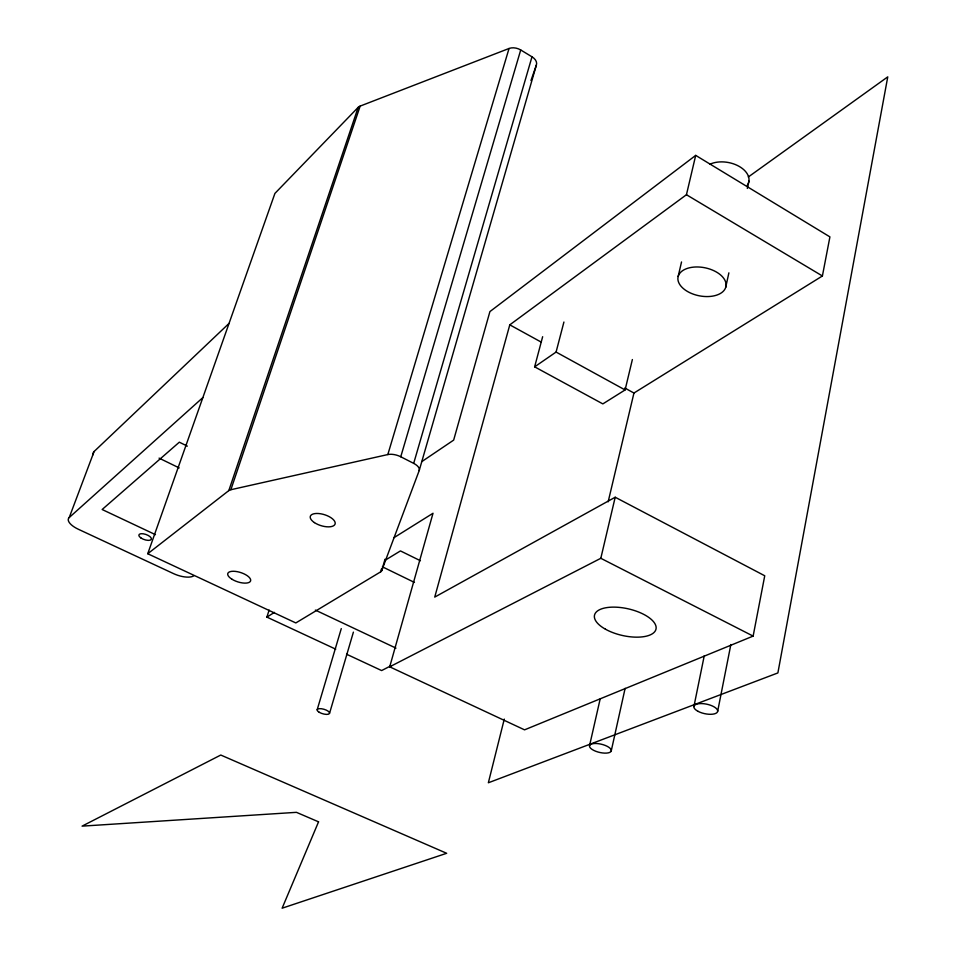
<?xml version="1.0" encoding="UTF-8"?>
<svg xmlns="http://www.w3.org/2000/svg" width="956" height="956" viewBox="0 0 956 956"><rect width="100%" height="100%" fill="white"/><g stroke="black" fill="none" stroke-linecap="round" stroke-linejoin="round"><path stroke-width="1.43" d="M394.003 537.654L433.02 513.264L389.701 666.822L524.557 729.846L753.137 636.098L764.74 575.775L615.198 497.24L434.741 597.094L509.787 324.849L686.444 194.725L695.705 155.386L829.916 236.885L822.399 275.973L633.947 393.036L608.159 501.816M717.645 711.395L730.862 644.523M693.913 706.544L704.237 655.828M725.7 287.398A24.414 14.304 11.2 0 0 693.841 267.094A24.414 14.304 11.2 0 0 686.396 290.815A24.414 14.304 11.2 0 0 725.7 287.398L728.878 272.842M747.329 188.44L748.93 181.126M611.219 751.034A11.173 4.206 13.3 0 0 596.197 743.493A11.173 4.206 13.3 0 0 593.76 750.388A11.173 4.206 13.3 0 0 611.219 751.034L625.128 688.32M589.553 745.62L600.141 699.051M678.163 276.439L681.532 261.956M389.701 666.822L600.81 558.292L615.198 497.24M542.65 336.703L534.643 366.841L602.842 403.898L625.093 389.94L632.37 359.54M504.278 719.103L488.349 782.785L777.885 672.928L887.765 76.862L748.297 176.991M534.643 366.841L556.081 352.059L563.92 322.029M419.206 470.555L536.388 65.044A10.349 6.895 16.6 0 0 531.99 56.81L520.721 49.975A10.373 6.919 17 0 0 509.046 48.481L360.161 106.092A9.751 6.047 20.1 0 0 358.165 107.371L274.922 193.411L147.75 553.727L295.822 622.942L380.584 571.891A10.444 4.493 16.4 0 0 381.707 570.648L419.206 470.555A11.591 5.545 16.3 0 0 413.685 463.373L400.755 456.765A11.627 5.569 16.5 0 0 387.825 454.554L230.862 489.723A10.839 4.792 18.5 0 0 228.819 490.595L147.75 553.727M380.584 571.891L381.42 569.035M381.707 570.648L385.041 559.212M413.685 463.373L531.99 56.81M329.545 713.331L353.397 632.131M400.755 456.765L520.721 49.975M317.177 709.734L341.28 628.618M387.825 454.554L509.046 48.481M335.735 649.172L266.891 617.11L269.126 610.071M228.819 490.595L358.165 107.371M230.862 489.723L360.161 106.092M530.962 80.531L536.388 65.044M193.841 575.763A16.121 6.477 18.6 0 1 173.634 573.66L78.368 529.265A16.527 6.668 19.9 0 1 69.226 517.531L94.106 451.507L229.046 323.403M69.226 517.531L202.851 397.6M695.705 155.386L489.914 311.596L453.658 440.107L421.644 461.724M266.891 617.11L274.444 612.39M385.149 560.252L400.445 550.919L420.413 560.73M390.896 665.794L381.623 670.562L346.538 654.203M155.47 534.667L102.149 509.512L179.322 442.186L187.34 446.129M315.361 610.095L395.975 648.12M159.066 458.127L179.19 467.914M382.4 566.824L414.462 582.431M600.81 558.292L753.137 636.098M509.787 324.849L541.156 342.069M624.806 388.017L633.947 393.036M556.081 352.059L625.093 389.94M686.444 194.725L822.399 275.973M93.15 454.709A16.24 7.051 20.3 0 1 94.106 451.507M709.711 164.324A23.709 14.997 10.5 0 1 738.976 166.284A23.709 14.997 10.5 0 1 747.281 185.345M318.551 821.837L282.128 908.2L446.667 853.29L220.776 755.037L82.073 826.139L296.444 812.337L318.551 821.837M231.914 579.205A11.974 4.876 17.9 0 0 250.544 581.021A11.974 4.876 17.9 0 0 235.152 571.365A11.974 4.876 17.9 0 0 231.914 579.205M314.416 522.597A12.966 5.748 17.2 0 0 334.959 524.354A12.966 5.748 17.2 0 0 318.766 513.539A12.966 5.748 17.2 0 0 314.416 522.597M140.879 537.929A6.62 2.713 19.2 0 0 151.287 539.387A6.62 2.713 19.2 0 0 143.185 533.783A6.62 2.713 19.2 0 0 140.879 537.929M319.244 712.304A6.441 2.33 16.3 0 0 329.45 713.535A6.441 2.33 16.3 0 0 321.383 708.731A6.441 2.33 16.3 0 0 319.244 712.304M698.131 711.384A12.117 4.852 11.9 0 0 717.502 711.862A12.117 4.852 11.9 0 0 701.728 703.58A12.117 4.852 11.9 0 0 698.131 711.384M605.411 629.179A31.524 13.635 12.8 0 0 655.673 630.135A31.524 13.635 12.8 0 0 614.648 607.132A31.524 13.635 12.8 0 0 605.411 629.179"/></g></svg>
